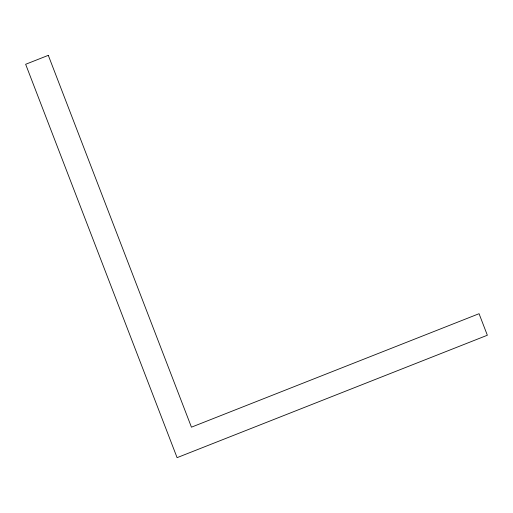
<?xml version="1.0" encoding="UTF-8"?>
<svg xmlns="http://www.w3.org/2000/svg" width="513" height="513" viewBox="0 0 513 513"><rect width="100%" height="100%" fill="white"/><g stroke="black" fill="none" stroke-linecap="round" stroke-linejoin="round"><path stroke-width="0.77" d="M48.299 55.346L25.65 64.285L177.088 457.654L487.35 335.239L479.059 313.7L191.445 427.175L48.299 55.346"/></g></svg>
